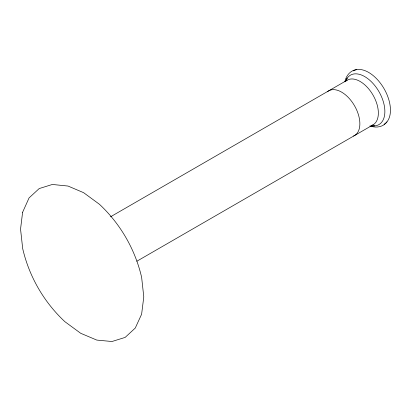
<?xml version="1.0" encoding="UTF-8"?>
<svg xmlns="http://www.w3.org/2000/svg" width="411" height="411" viewBox="0 0 411 411"><rect width="100%" height="100%" fill="white"/><g stroke="black" fill="none" stroke-linecap="round" stroke-linejoin="round"><path stroke-width="0.62" d="M345.004 81.208C346.18 75.506 350.691 70.117 356.789 69.577M344.942 81.804L347.218 78.136M386.972 121.862C383.458 126.876 376.543 128.083 371.01 126.249M110.492 216.818L347.197 80.16M136.863 261.216L373.013 124.877M369.849 126.028L374.781 125.869M327.336 91.812A25.816 14.904 60 0 1 354.272 105.324A25.816 14.904 60 0 1 353.522 136.051M346.319 79.642A28.534 16.476 60 0 1 379.42 92.449A28.534 16.476 60 0 1 371.796 125.776M345.831 81.137A25.816 14.904 60 0 1 372.767 94.648A25.816 14.904 60 0 1 372.017 125.37M353.234 70.887A30.835 17.801 60 0 1 384.064 88.689A30.835 17.801 60 0 1 384.064 124.292M22.6 212.292L20.55 229.086L22.682 248.552C29.114 276.48 43.951 302.183 64.928 321.715L80.715 333.295L96.796 340.087L111.982 341.51L125.134 337.41L135.26 328.07L141.62 314.204L143.783 296.886L141.646 277.42C135.219 249.492 120.377 223.79 99.405 204.257L83.618 192.677L68.046 186.055L52.351 184.462L39.199 188.562L29.073 197.902L22.6 212.292"/></g></svg>
